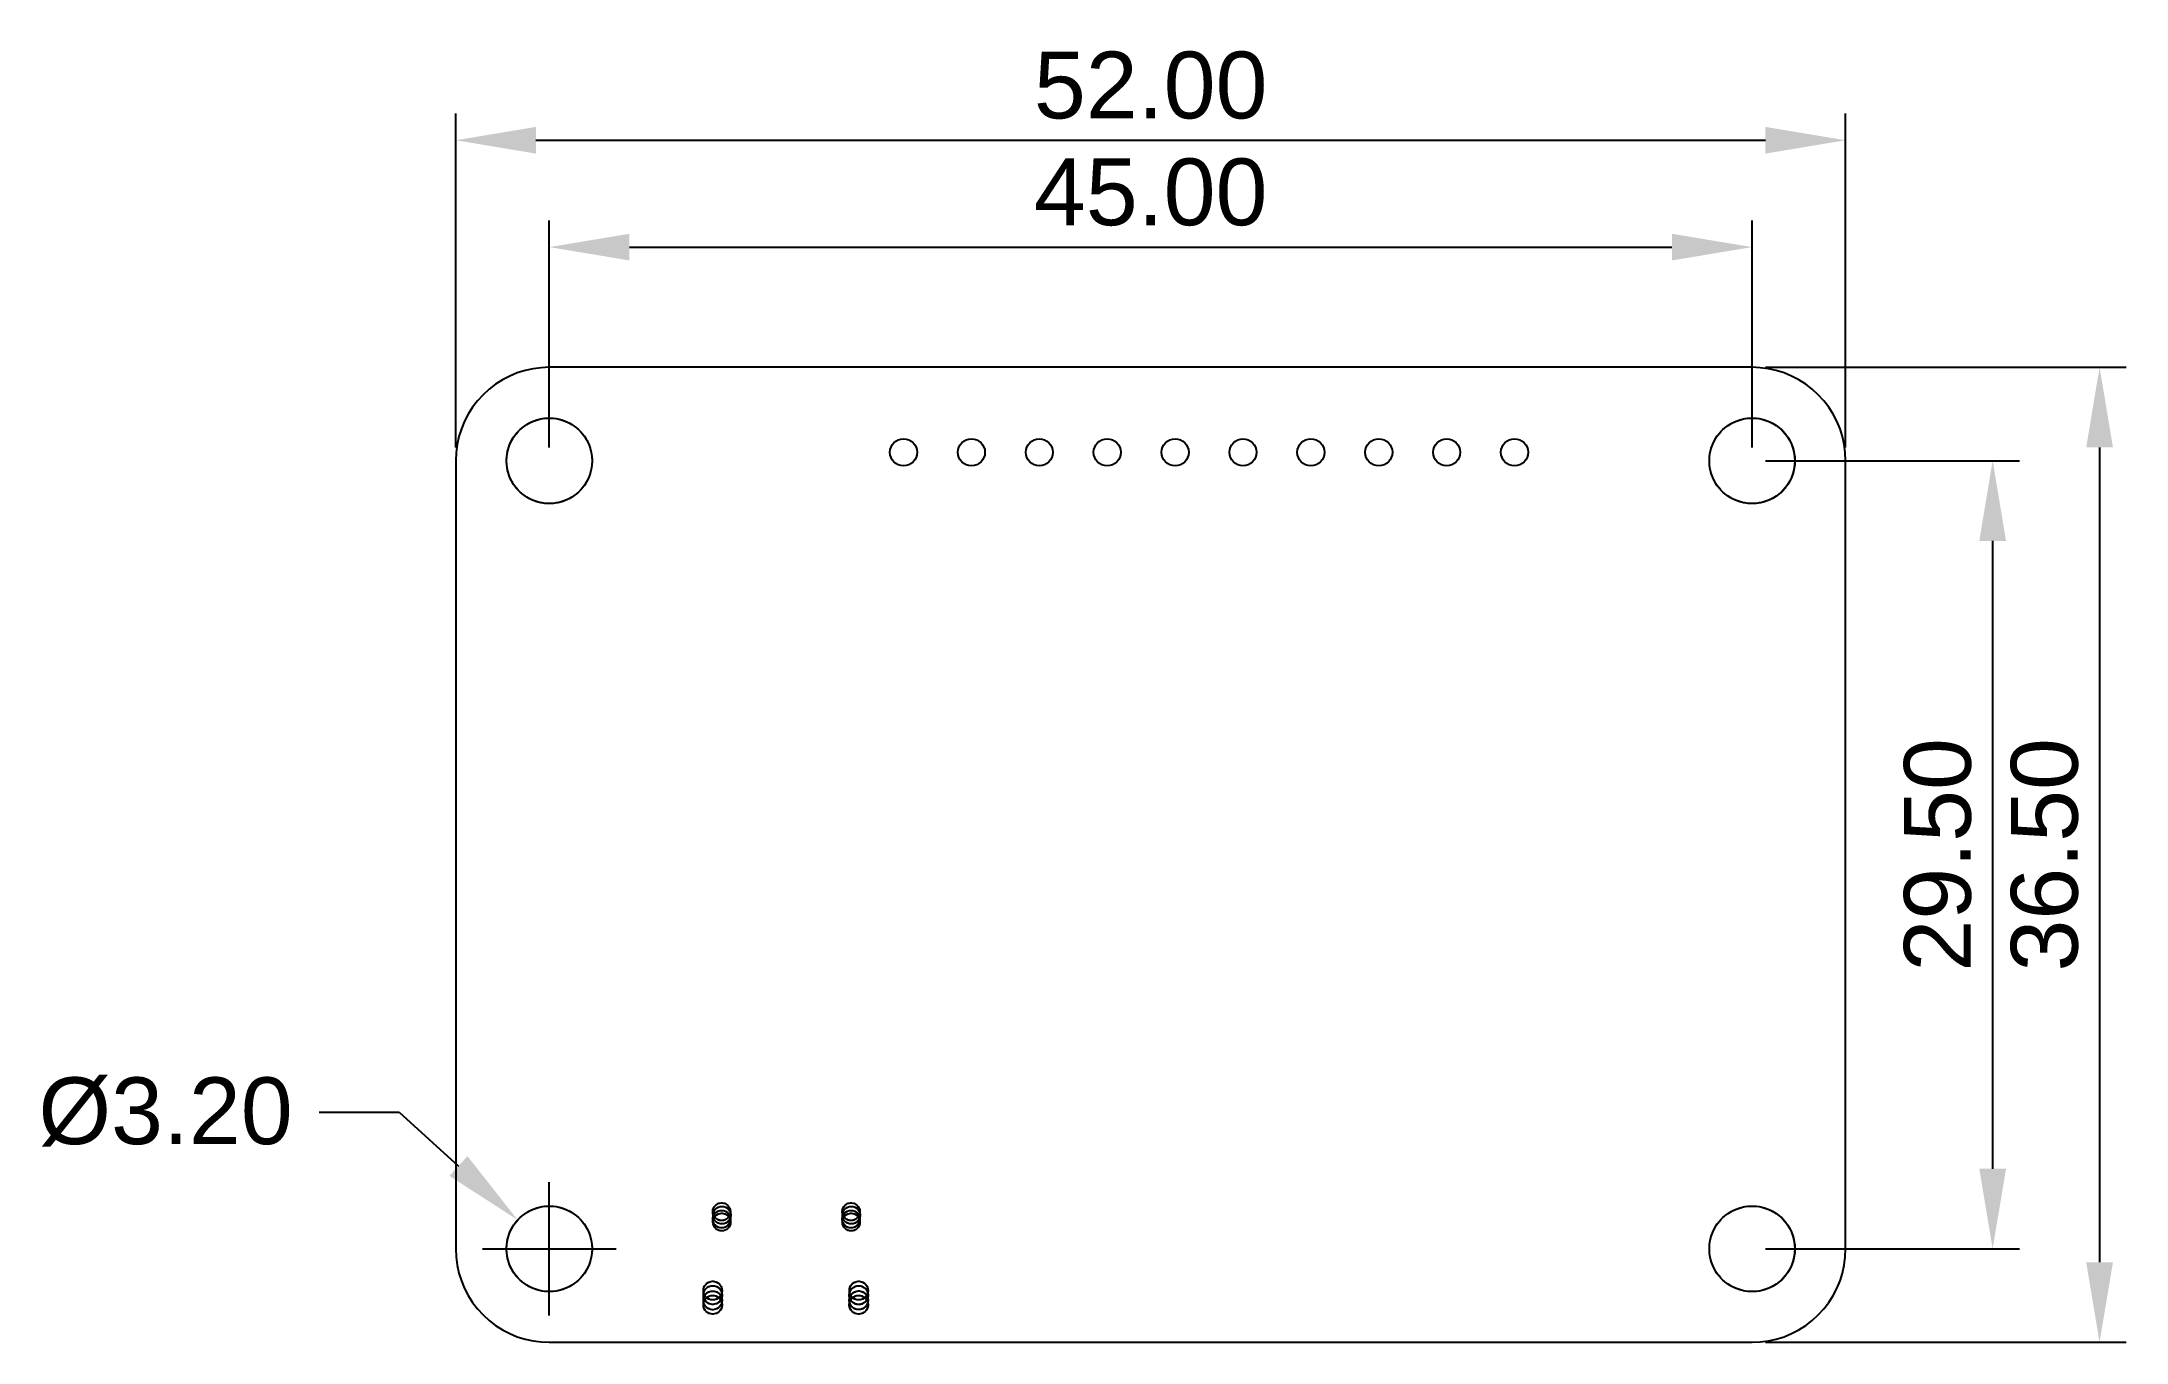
# Model space of a CAD drawing. Header units: millimetres. Extents: x -0.8 to 77.2, y 9.9 to 58.6.
import ezdxf

# ---------------------------------------------------------------- set-up
doc = ezdxf.new("R2010")
doc.units = ezdxf.units.MM
for name, color, linetype, true_color in [('drills_NPTH', 18, 'Continuous', 0x000000), ('drills_PTH', 18, 'Continuous', 0x000000), ('holes', 18, 'Continuous', 0x000000), ('outline', 18, 'Continuous', 0x000000)]:
    doc.layers.add(name, color=color, linetype=linetype, true_color=true_color)
doc.styles.add('Default', font='')
doc.styles.get('Default').set_extended_font_data('Helvetica Neue')
doc.dimstyles.new('Default', dxfattribs={"dimtxt": 2.5, "dimasz": 3, "dimexe": 1, "dimexo": 0.5, "dimgap": 0.8, "dimtad": 1, "dimtoh": 1, "dimzin": 1, "dimdsep": 46, "dimtxsty": 'Default', "dimcen": 2.5, "dimadec": 1, "dimazin": 1, "dimtfac": 1, "dimtdec": 4, "dimtix": 1, "dimtofl": 0, "dimtmove": 1, "dimatfit": 3, "dimfxl": 1, "dimtolj": 1, "dimtzin": 1, "dimarcsym": 0})

# ---------------------------------------------------------------- blocks, each defined once
blk = doc.blocks.new('*D1')
at = {"layer": 'Defpoints', "color": 0}
for p in [(16.998, 14.441), (19.362, 12.284)]:
    blk.add_point(p, dxfattribs=at)
at = {"layer": 'outline', "color": 0, "lineweight": -2}
for p, q in [((9.565, 18.484), (12.565, 18.484)), ((12.565, 18.484), (14.782, 16.463))]:
    blk.add_line(p, q, dxfattribs=at)
at = {"layer": 'outline', "color": 0}
for p, q in [((18.18, 10.862), (18.18, 15.862)), ((15.68, 13.362), (20.68, 13.362))]:
    blk.add_line(p, q, dxfattribs=at)
blk.add_solid([(14.445, 16.093), (15.119, 16.832), (16.998, 14.441)], dxfattribs=at)
at = {"layer": 'outline', "color": 0, "insert": (3.825, 18.484), "char_height": 2.5, "attachment_point": 5, "style": 'Default'}
blk.add_mtext('\\A1;Ø3.20', dxfattribs=at)
blk = doc.blocks.new('*D2')
at = {"layer": 'Defpoints', "color": 0}
for p in [(63.18, 42.8625), (63.18, 13.3625), (72.18, 13.3625)]:
    blk.add_point(p, dxfattribs=at)
at = {"layer": 'outline', "color": 0, "lineweight": -2}
for p, q in [((63.68, 42.8625), (73.18, 42.8625)), ((72.18, 39.8625), (72.18, 16.3625)), ((63.68, 13.3625), (73.18, 13.3625))]:
    blk.add_line(p, q, dxfattribs=at)
at = {"layer": 'outline', "color": 0}
for points in [[(72.68, 39.8625), (71.68, 39.8625), (72.18, 42.8625)], [(71.68, 16.3625), (72.68, 16.3625), (72.18, 13.3625)]]:
    blk.add_solid(points, dxfattribs=at)
at = {"layer": 'outline', "color": 0, "insert": (70.13, 28.1125), "char_height": 2.5, "attachment_point": 5, "rotation": 90, "style": 'Default'}
blk.add_mtext('\\A1;29.50', dxfattribs=at)
blk = doc.blocks.new('*D3')
at = {"layer": 'Defpoints', "color": 0}
for p in [(63.18, 50.8625), (18.18, 42.8625), (63.18, 42.8625)]:
    blk.add_point(p, dxfattribs=at)
at = {"layer": 'outline', "color": 0, "lineweight": -2}
for p, q in [((18.18, 43.3625), (18.18, 51.8625)), ((63.18, 43.3625), (63.18, 51.8625)), ((21.18, 50.8625), (60.18, 50.8625))]:
    blk.add_line(p, q, dxfattribs=at)
at = {"layer": 'outline', "color": 0}
for points in [[(21.18, 51.3625), (21.18, 50.3625), (18.18, 50.8625)], [(60.18, 50.3625), (60.18, 51.3625), (63.18, 50.8625)]]:
    blk.add_solid(points, dxfattribs=at)
at = {"layer": 'outline', "color": 0, "insert": (40.68, 52.9125), "char_height": 2.5, "attachment_point": 5, "style": 'Default'}
blk.add_mtext('\\A1;45.00', dxfattribs=at)
blk = doc.blocks.new('*D4')
at = {"layer": 'Defpoints', "color": 0}
for p in [(66.68, 54.8625), (14.68, 42.8625), (66.68, 42.8625)]:
    blk.add_point(p, dxfattribs=at)
at = {"layer": 'outline', "color": 0, "lineweight": -2}
for p, q in [((14.68, 43.3625), (14.68, 55.8625)), ((66.68, 43.3625), (66.68, 55.8625)), ((17.68, 54.8625), (63.68, 54.8625))]:
    blk.add_line(p, q, dxfattribs=at)
at = {"layer": 'outline', "color": 0}
for points in [[(17.68, 55.3625), (17.68, 54.3625), (14.68, 54.8625)], [(63.68, 54.3625), (63.68, 55.3625), (66.68, 54.8625)]]:
    blk.add_solid(points, dxfattribs=at)
at = {"layer": 'outline', "color": 0, "insert": (40.68, 56.9125), "char_height": 2.5, "attachment_point": 5, "style": 'Default'}
blk.add_mtext('\\A1;52.00', dxfattribs=at)
blk = doc.blocks.new('*D5')
at = {"layer": 'Defpoints', "color": 0}
for p in [(63.18, 46.3625), (63.18, 9.8625), (76.18, 9.8625)]:
    blk.add_point(p, dxfattribs=at)
at = {"layer": 'outline', "color": 0, "lineweight": -2}
for p, q in [((63.68, 46.3625), (77.18, 46.3625)), ((76.18, 43.3625), (76.18, 12.8625)), ((63.68, 9.8625), (77.18, 9.8625))]:
    blk.add_line(p, q, dxfattribs=at)
at = {"layer": 'outline', "color": 0}
for points in [[(76.68, 43.3625), (75.68, 43.3625), (76.18, 46.3625)], [(75.68, 12.8625), (76.68, 12.8625), (76.18, 9.8625)]]:
    blk.add_solid(points, dxfattribs=at)
at = {"layer": 'outline', "color": 0, "insert": (74.13, 28.1125), "char_height": 2.5, "attachment_point": 5, "rotation": 90, "style": 'Default'}
blk.add_mtext('\\A1;36.50', dxfattribs=at)

msp = doc.modelspace()

# ---------------------------------------------------------------- linework, layer by layer
at = {"layer": 'drills_NPTH'}
for centre, radius in [((18.18, 42.862), 1.6), ((63.18, 42.862), 1.6), ((18.18, 13.363), 1.6), ((24.628, 14.753), 0.33), ((24.638, 14.623), 0.33), ((29.468, 14.753), 0.33), ((29.478, 14.623), 0.33), ((63.18, 13.363), 1.6), ((24.628, 14.473), 0.33), ((24.634, 14.364), 0.33), ((29.468, 14.473), 0.33), ((29.474, 14.364), 0.33), ((24.294, 11.433), 0.35), ((24.295, 11.798), 0.35), ((24.295, 11.632), 0.35), ((29.754, 11.436), 0.35), ((29.755, 11.629), 0.35), ((29.756, 11.798), 0.35), ((24.294, 11.268), 0.35), ((29.754, 11.268), 0.35)]:
    msp.add_circle(centre, radius, dxfattribs=at)
at = {"layer": 'drills_PTH'}
for centre in [(31.433, 43.18), (33.972, 43.18), (36.513, 43.18), (39.053, 43.18), (41.593, 43.18), (44.133, 43.18), (46.672, 43.18), (49.213, 43.18), (51.752, 43.18), (54.292, 43.18)]:
    msp.add_circle(centre, 0.508, dxfattribs=at)
at = {"layer": 'holes'}
for points in [[(19.78, 42.81), (19.773, 42.706), (19.759, 42.602), (19.739, 42.499), (19.712, 42.398), (19.678, 42.299), (19.638, 42.202), (19.592, 42.108), (19.539, 42.017), (19.481, 41.93), (19.417, 41.847), (19.348, 41.768), (19.274, 41.694), (19.196, 41.625), (19.112, 41.561), (19.025, 41.503), (18.935, 41.451), (18.841, 41.404), (18.744, 41.364), (18.645, 41.331), (18.544, 41.303), (18.441, 41.283), (18.337, 41.269), (18.232, 41.263), (18.128, 41.263), (18.023, 41.269), (17.919, 41.283), (17.816, 41.303), (17.715, 41.331), (17.616, 41.364), (17.519, 41.404), (17.425, 41.451), (17.335, 41.503), (17.248, 41.561), (17.164, 41.625), (17.086, 41.694), (17.012, 41.768), (16.943, 41.847), (16.879, 41.93), (16.821, 42.017), (16.768, 42.108), (16.722, 42.202), (16.682, 42.299), (16.648, 42.398), (16.621, 42.499), (16.601, 42.602), (16.587, 42.706), (16.58, 42.81), (16.58, 42.915), (16.587, 43.019), (16.601, 43.123), (16.621, 43.226), (16.648, 43.327), (16.682, 43.426), (16.722, 43.523), (16.768, 43.617), (16.821, 43.708), (16.879, 43.795), (16.943, 43.878), (17.012, 43.957), (17.086, 44.031), (17.164, 44.1), (17.248, 44.164), (17.335, 44.222), (17.425, 44.274), (17.519, 44.321), (17.616, 44.361), (17.715, 44.394), (17.816, 44.422), (17.919, 44.442), (18.023, 44.456), (18.128, 44.462), (18.232, 44.462), (18.337, 44.456), (18.441, 44.442), (18.544, 44.422), (18.645, 44.394), (18.744, 44.361), (18.841, 44.321), (18.935, 44.274), (19.025, 44.222), (19.112, 44.164), (19.196, 44.1), (19.274, 44.031), (19.348, 43.957), (19.417, 43.878), (19.481, 43.795), (19.539, 43.708), (19.592, 43.617), (19.638, 43.523), (19.678, 43.426), (19.712, 43.327), (19.739, 43.226), (19.759, 43.123), (19.773, 43.019), (19.78, 42.915)], [(64.78, 42.81), (64.773, 42.706), (64.759, 42.602), (64.739, 42.499), (64.712, 42.398), (64.678, 42.299), (64.638, 42.202), (64.592, 42.108), (64.539, 42.017), (64.481, 41.93), (64.417, 41.847), (64.348, 41.768), (64.274, 41.694), (64.196, 41.625), (64.112, 41.561), (64.025, 41.503), (63.935, 41.451), (63.841, 41.404), (63.744, 41.364), (63.645, 41.331), (63.544, 41.303), (63.441, 41.283), (63.337, 41.269), (63.232, 41.263), (63.128, 41.263), (63.023, 41.269), (62.919, 41.283), (62.816, 41.303), (62.715, 41.331), (62.616, 41.364), (62.519, 41.404), (62.425, 41.451), (62.335, 41.503), (62.248, 41.561), (62.164, 41.625), (62.086, 41.694), (62.012, 41.768), (61.943, 41.847), (61.879, 41.93), (61.821, 42.017), (61.768, 42.108), (61.722, 42.202), (61.682, 42.299), (61.648, 42.398), (61.621, 42.499), (61.601, 42.602), (61.587, 42.706), (61.58, 42.81), (61.58, 42.915), (61.587, 43.019), (61.601, 43.123), (61.621, 43.226), (61.648, 43.327), (61.682, 43.426), (61.722, 43.523), (61.768, 43.617), (61.821, 43.708), (61.879, 43.795), (61.943, 43.878), (62.012, 43.957), (62.086, 44.031), (62.164, 44.1), (62.248, 44.164), (62.335, 44.222), (62.425, 44.274), (62.519, 44.321), (62.616, 44.361), (62.715, 44.394), (62.816, 44.422), (62.919, 44.442), (63.023, 44.456), (63.128, 44.462), (63.232, 44.462), (63.337, 44.456), (63.441, 44.442), (63.544, 44.422), (63.645, 44.394), (63.744, 44.361), (63.841, 44.321), (63.935, 44.274), (64.025, 44.222), (64.112, 44.164), (64.196, 44.1), (64.274, 44.031), (64.348, 43.957), (64.417, 43.878), (64.481, 43.795), (64.539, 43.708), (64.592, 43.617), (64.638, 43.523), (64.678, 43.426), (64.712, 43.327), (64.739, 43.226), (64.759, 43.123), (64.773, 43.019), (64.78, 42.915)], [(19.78, 13.31), (19.773, 13.206), (19.759, 13.102), (19.739, 12.999), (19.712, 12.898), (19.678, 12.799), (19.638, 12.702), (19.592, 12.608), (19.539, 12.517), (19.481, 12.43), (19.417, 12.347), (19.348, 12.268), (19.274, 12.194), (19.196, 12.125), (19.112, 12.061), (19.025, 12.003), (18.935, 11.951), (18.841, 11.904), (18.744, 11.864), (18.645, 11.831), (18.544, 11.803), (18.441, 11.783), (18.337, 11.769), (18.232, 11.762), (18.128, 11.762), (18.023, 11.769), (17.919, 11.783), (17.816, 11.803), (17.715, 11.831), (17.616, 11.864), (17.519, 11.904), (17.425, 11.951), (17.335, 12.003), (17.248, 12.061), (17.164, 12.125), (17.086, 12.194), (17.012, 12.268), (16.943, 12.347), (16.879, 12.43), (16.821, 12.517), (16.768, 12.608), (16.722, 12.702), (16.682, 12.799), (16.648, 12.898), (16.621, 12.999), (16.601, 13.102), (16.587, 13.206), (16.58, 13.31), (16.58, 13.415), (16.587, 13.519), (16.601, 13.623), (16.621, 13.726), (16.648, 13.827), (16.682, 13.926), (16.722, 14.023), (16.768, 14.117), (16.821, 14.208), (16.879, 14.295), (16.943, 14.378), (17.012, 14.457), (17.086, 14.531), (17.164, 14.6), (17.248, 14.664), (17.335, 14.722), (17.425, 14.774), (17.519, 14.821), (17.616, 14.861), (17.715, 14.894), (17.816, 14.922), (17.919, 14.942), (18.023, 14.956), (18.128, 14.963), (18.232, 14.963), (18.337, 14.956), (18.441, 14.942), (18.544, 14.922), (18.645, 14.894), (18.744, 14.861), (18.841, 14.821), (18.935, 14.774), (19.025, 14.722), (19.112, 14.664), (19.196, 14.6), (19.274, 14.531), (19.348, 14.457), (19.417, 14.378), (19.481, 14.295), (19.539, 14.208), (19.592, 14.117), (19.638, 14.023), (19.678, 13.926), (19.712, 13.827), (19.739, 13.726), (19.759, 13.623), (19.773, 13.519), (19.78, 13.415)], [(24.958, 14.732), (24.953, 14.689), (24.941, 14.647), (24.925, 14.607), (24.903, 14.57), (24.877, 14.535), (24.846, 14.505), (24.812, 14.478), (24.775, 14.457), (24.735, 14.44), (24.693, 14.429), (24.65, 14.423), (24.607, 14.423), (24.564, 14.429), (24.522, 14.44), (24.482, 14.457), (24.445, 14.478), (24.41, 14.505), (24.38, 14.535), (24.353, 14.57), (24.332, 14.607), (24.315, 14.647), (24.304, 14.689), (24.298, 14.732), (24.298, 14.775), (24.304, 14.818), (24.315, 14.86), (24.332, 14.9), (24.353, 14.937), (24.38, 14.971), (24.41, 15.002), (24.445, 15.028), (24.482, 15.05), (24.522, 15.067), (24.564, 15.078), (24.607, 15.083), (24.65, 15.083), (24.693, 15.078), (24.735, 15.067), (24.775, 15.05), (24.812, 15.028), (24.846, 15.002), (24.877, 14.971), (24.903, 14.937), (24.925, 14.9), (24.941, 14.86), (24.953, 14.818), (24.958, 14.775)], [(24.968, 14.602), (24.963, 14.559), (24.951, 14.517), (24.935, 14.477), (24.913, 14.44), (24.887, 14.405), (24.856, 14.375), (24.822, 14.348), (24.785, 14.327), (24.745, 14.31), (24.703, 14.299), (24.66, 14.293), (24.617, 14.293), (24.574, 14.299), (24.532, 14.31), (24.492, 14.327), (24.455, 14.348), (24.42, 14.375), (24.39, 14.405), (24.363, 14.44), (24.342, 14.477), (24.325, 14.517), (24.314, 14.559), (24.308, 14.602), (24.308, 14.645), (24.314, 14.688), (24.325, 14.73), (24.342, 14.77), (24.363, 14.807), (24.39, 14.841), (24.42, 14.872), (24.455, 14.898), (24.492, 14.92), (24.532, 14.937), (24.574, 14.948), (24.617, 14.953), (24.66, 14.953), (24.703, 14.948), (24.745, 14.937), (24.785, 14.92), (24.822, 14.898), (24.856, 14.872), (24.887, 14.841), (24.913, 14.807), (24.935, 14.77), (24.951, 14.73), (24.963, 14.688), (24.968, 14.645)], [(29.798, 14.732), (29.793, 14.689), (29.781, 14.647), (29.765, 14.607), (29.743, 14.57), (29.717, 14.535), (29.686, 14.505), (29.652, 14.478), (29.615, 14.457), (29.575, 14.44), (29.533, 14.429), (29.49, 14.423), (29.447, 14.423), (29.404, 14.429), (29.362, 14.44), (29.322, 14.457), (29.285, 14.478), (29.25, 14.505), (29.22, 14.535), (29.193, 14.57), (29.172, 14.607), (29.155, 14.647), (29.144, 14.689), (29.138, 14.732), (29.138, 14.775), (29.144, 14.818), (29.155, 14.86), (29.172, 14.9), (29.193, 14.937), (29.22, 14.971), (29.25, 15.002), (29.285, 15.028), (29.322, 15.05), (29.362, 15.067), (29.404, 15.078), (29.447, 15.083), (29.49, 15.083), (29.533, 15.078), (29.575, 15.067), (29.615, 15.05), (29.652, 15.028), (29.686, 15.002), (29.717, 14.971), (29.743, 14.937), (29.765, 14.9), (29.781, 14.86), (29.793, 14.818), (29.798, 14.775)], [(29.808, 14.602), (29.803, 14.559), (29.791, 14.517), (29.775, 14.477), (29.753, 14.44), (29.727, 14.405), (29.696, 14.375), (29.662, 14.348), (29.625, 14.327), (29.585, 14.31), (29.543, 14.299), (29.5, 14.293), (29.457, 14.293), (29.414, 14.299), (29.372, 14.31), (29.332, 14.327), (29.295, 14.348), (29.26, 14.375), (29.23, 14.405), (29.203, 14.44), (29.182, 14.477), (29.165, 14.517), (29.154, 14.559), (29.148, 14.602), (29.148, 14.645), (29.154, 14.688), (29.165, 14.73), (29.182, 14.77), (29.203, 14.807), (29.23, 14.841), (29.26, 14.872), (29.295, 14.898), (29.332, 14.92), (29.372, 14.937), (29.414, 14.948), (29.457, 14.953), (29.5, 14.953), (29.543, 14.948), (29.585, 14.937), (29.625, 14.92), (29.662, 14.898), (29.696, 14.872), (29.727, 14.841), (29.753, 14.807), (29.775, 14.77), (29.791, 14.73), (29.803, 14.688), (29.808, 14.645)], [(64.78, 13.31), (64.773, 13.206), (64.759, 13.102), (64.739, 12.999), (64.712, 12.898), (64.678, 12.799), (64.638, 12.702), (64.592, 12.608), (64.539, 12.517), (64.481, 12.43), (64.417, 12.347), (64.348, 12.268), (64.274, 12.194), (64.196, 12.125), (64.112, 12.061), (64.025, 12.003), (63.935, 11.951), (63.841, 11.904), (63.744, 11.864), (63.645, 11.831), (63.544, 11.803), (63.441, 11.783), (63.337, 11.769), (63.232, 11.762), (63.128, 11.762), (63.023, 11.769), (62.919, 11.783), (62.816, 11.803), (62.715, 11.831), (62.616, 11.864), (62.519, 11.904), (62.425, 11.951), (62.335, 12.003), (62.248, 12.061), (62.164, 12.125), (62.086, 12.194), (62.012, 12.268), (61.943, 12.347), (61.879, 12.43), (61.821, 12.517), (61.768, 12.608), (61.722, 12.702), (61.682, 12.799), (61.648, 12.898), (61.621, 12.999), (61.601, 13.102), (61.587, 13.206), (61.58, 13.31), (61.58, 13.415), (61.587, 13.519), (61.601, 13.623), (61.621, 13.726), (61.648, 13.827), (61.682, 13.926), (61.722, 14.023), (61.768, 14.117), (61.821, 14.208), (61.879, 14.295), (61.943, 14.378), (62.012, 14.457), (62.086, 14.531), (62.164, 14.6), (62.248, 14.664), (62.335, 14.722), (62.425, 14.774), (62.519, 14.821), (62.616, 14.861), (62.715, 14.894), (62.816, 14.922), (62.919, 14.942), (63.023, 14.956), (63.128, 14.963), (63.232, 14.963), (63.337, 14.956), (63.441, 14.942), (63.544, 14.922), (63.645, 14.894), (63.744, 14.861), (63.841, 14.821), (63.935, 14.774), (64.025, 14.722), (64.112, 14.664), (64.196, 14.6), (64.274, 14.531), (64.348, 14.457), (64.417, 14.378), (64.481, 14.295), (64.539, 14.208), (64.592, 14.117), (64.638, 14.023), (64.678, 13.926), (64.712, 13.827), (64.739, 13.726), (64.759, 13.623), (64.773, 13.519), (64.78, 13.415)], [(24.958, 14.452), (24.953, 14.409), (24.941, 14.367), (24.925, 14.327), (24.903, 14.29), (24.877, 14.255), (24.846, 14.225), (24.812, 14.198), (24.775, 14.177), (24.735, 14.16), (24.693, 14.149), (24.65, 14.143), (24.607, 14.143), (24.564, 14.149), (24.522, 14.16), (24.482, 14.177), (24.445, 14.198), (24.41, 14.225), (24.38, 14.255), (24.353, 14.29), (24.332, 14.327), (24.315, 14.367), (24.304, 14.409), (24.298, 14.452), (24.298, 14.495), (24.304, 14.538), (24.315, 14.58), (24.332, 14.62), (24.353, 14.657), (24.38, 14.691), (24.41, 14.722), (24.445, 14.748), (24.482, 14.77), (24.522, 14.787), (24.564, 14.798), (24.607, 14.803), (24.65, 14.803), (24.693, 14.798), (24.735, 14.787), (24.775, 14.77), (24.812, 14.748), (24.846, 14.722), (24.877, 14.691), (24.903, 14.657), (24.925, 14.62), (24.941, 14.58), (24.953, 14.538), (24.958, 14.495)], [(24.964, 14.343), (24.958, 14.3), (24.947, 14.258), (24.93, 14.218), (24.909, 14.18), (24.882, 14.146), (24.852, 14.116), (24.817, 14.089), (24.78, 14.068), (24.74, 14.051), (24.698, 14.04), (24.655, 14.034), (24.612, 14.034), (24.569, 14.04), (24.527, 14.051), (24.487, 14.068), (24.45, 14.089), (24.416, 14.116), (24.385, 14.146), (24.359, 14.18), (24.337, 14.218), (24.321, 14.258), (24.309, 14.3), (24.304, 14.343), (24.304, 14.386), (24.309, 14.429), (24.321, 14.471), (24.337, 14.51), (24.359, 14.548), (24.385, 14.582), (24.416, 14.613), (24.45, 14.639), (24.487, 14.661), (24.527, 14.677), (24.569, 14.689), (24.612, 14.694), (24.655, 14.694), (24.698, 14.689), (24.74, 14.677), (24.78, 14.661), (24.817, 14.639), (24.852, 14.613), (24.882, 14.582), (24.909, 14.548), (24.93, 14.51), (24.947, 14.471), (24.958, 14.429), (24.964, 14.386)], [(29.798, 14.452), (29.793, 14.409), (29.781, 14.367), (29.765, 14.327), (29.743, 14.29), (29.717, 14.255), (29.686, 14.225), (29.652, 14.198), (29.615, 14.177), (29.575, 14.16), (29.533, 14.149), (29.49, 14.143), (29.447, 14.143), (29.404, 14.149), (29.362, 14.16), (29.322, 14.177), (29.285, 14.198), (29.25, 14.225), (29.22, 14.255), (29.193, 14.29), (29.172, 14.327), (29.155, 14.367), (29.144, 14.409), (29.138, 14.452), (29.138, 14.495), (29.144, 14.538), (29.155, 14.58), (29.172, 14.62), (29.193, 14.657), (29.22, 14.691), (29.25, 14.722), (29.285, 14.748), (29.322, 14.77), (29.362, 14.787), (29.404, 14.798), (29.447, 14.803), (29.49, 14.803), (29.533, 14.798), (29.575, 14.787), (29.615, 14.77), (29.652, 14.748), (29.686, 14.722), (29.717, 14.691), (29.743, 14.657), (29.765, 14.62), (29.781, 14.58), (29.793, 14.538), (29.798, 14.495)], [(29.804, 14.343), (29.798, 14.3), (29.787, 14.258), (29.77, 14.218), (29.749, 14.18), (29.722, 14.146), (29.692, 14.116), (29.657, 14.089), (29.62, 14.068), (29.58, 14.051), (29.538, 14.04), (29.495, 14.034), (29.452, 14.034), (29.409, 14.04), (29.367, 14.051), (29.327, 14.068), (29.29, 14.089), (29.256, 14.116), (29.225, 14.146), (29.199, 14.18), (29.177, 14.218), (29.161, 14.258), (29.149, 14.3), (29.144, 14.343), (29.144, 14.386), (29.149, 14.429), (29.161, 14.471), (29.177, 14.51), (29.199, 14.548), (29.225, 14.582), (29.256, 14.613), (29.29, 14.639), (29.327, 14.661), (29.367, 14.677), (29.409, 14.689), (29.452, 14.694), (29.495, 14.694), (29.538, 14.689), (29.58, 14.677), (29.62, 14.661), (29.657, 14.639), (29.692, 14.613), (29.722, 14.582), (29.749, 14.548), (29.77, 14.51), (29.787, 14.471), (29.798, 14.429), (29.804, 14.386)], [(24.644, 11.41), (24.638, 11.365), (24.626, 11.321), (24.608, 11.278), (24.586, 11.239), (24.558, 11.202), (24.525, 11.17), (24.489, 11.142), (24.449, 11.119), (24.407, 11.101), (24.362, 11.089), (24.317, 11.083), (24.271, 11.083), (24.225, 11.089), (24.181, 11.101), (24.139, 11.119), (24.099, 11.142), (24.063, 11.17), (24.03, 11.202), (24.002, 11.239), (23.979, 11.278), (23.962, 11.321), (23.95, 11.365), (23.944, 11.41), (23.944, 11.456), (23.95, 11.502), (23.962, 11.546), (23.979, 11.589), (24.002, 11.628), (24.03, 11.665), (24.063, 11.697), (24.099, 11.725), (24.139, 11.748), (24.181, 11.766), (24.225, 11.777), (24.271, 11.783), (24.317, 11.783), (24.362, 11.777), (24.407, 11.766), (24.449, 11.748), (24.489, 11.725), (24.525, 11.697), (24.558, 11.665), (24.586, 11.628), (24.608, 11.589), (24.626, 11.546), (24.638, 11.502), (24.644, 11.456)], [(24.645, 11.775), (24.639, 11.73), (24.627, 11.686), (24.609, 11.643), (24.587, 11.604), (24.559, 11.567), (24.526, 11.535), (24.49, 11.507), (24.45, 11.484), (24.408, 11.466), (24.363, 11.454), (24.318, 11.448), (24.272, 11.448), (24.226, 11.454), (24.182, 11.466), (24.14, 11.484), (24.1, 11.507), (24.064, 11.535), (24.031, 11.567), (24.003, 11.604), (23.98, 11.643), (23.963, 11.686), (23.951, 11.73), (23.945, 11.775), (23.945, 11.821), (23.951, 11.867), (23.963, 11.911), (23.98, 11.954), (24.003, 11.993), (24.031, 12.03), (24.064, 12.062), (24.1, 12.09), (24.14, 12.113), (24.182, 12.131), (24.226, 12.142), (24.272, 12.148), (24.318, 12.148), (24.363, 12.142), (24.408, 12.131), (24.45, 12.113), (24.49, 12.09), (24.526, 12.062), (24.559, 12.03), (24.587, 11.993), (24.609, 11.954), (24.627, 11.911), (24.639, 11.867), (24.645, 11.821)], [(24.645, 11.609), (24.639, 11.564), (24.627, 11.52), (24.609, 11.477), (24.587, 11.438), (24.559, 11.401), (24.526, 11.369), (24.49, 11.341), (24.45, 11.318), (24.408, 11.3), (24.363, 11.288), (24.318, 11.282), (24.272, 11.282), (24.226, 11.288), (24.182, 11.3), (24.14, 11.318), (24.1, 11.341), (24.064, 11.369), (24.031, 11.401), (24.003, 11.438), (23.98, 11.477), (23.963, 11.52), (23.951, 11.564), (23.945, 11.609), (23.945, 11.655), (23.951, 11.701), (23.963, 11.745), (23.98, 11.788), (24.003, 11.827), (24.031, 11.864), (24.064, 11.896), (24.1, 11.924), (24.14, 11.947), (24.182, 11.965), (24.226, 11.976), (24.272, 11.982), (24.318, 11.982), (24.363, 11.976), (24.408, 11.965), (24.45, 11.947), (24.49, 11.924), (24.526, 11.896), (24.559, 11.864), (24.587, 11.827), (24.609, 11.788), (24.627, 11.745), (24.639, 11.701), (24.645, 11.655)], [(30.104, 11.413), (30.098, 11.368), (30.086, 11.324), (30.068, 11.281), (30.046, 11.242), (30.018, 11.205), (29.985, 11.173), (29.949, 11.145), (29.909, 11.122), (29.867, 11.104), (29.822, 11.092), (29.777, 11.086), (29.731, 11.086), (29.685, 11.092), (29.641, 11.104), (29.599, 11.122), (29.559, 11.145), (29.523, 11.173), (29.49, 11.205), (29.462, 11.242), (29.439, 11.281), (29.422, 11.324), (29.41, 11.368), (29.404, 11.413), (29.404, 11.459), (29.41, 11.505), (29.422, 11.549), (29.439, 11.592), (29.462, 11.631), (29.49, 11.668), (29.523, 11.7), (29.559, 11.728), (29.599, 11.751), (29.641, 11.769), (29.685, 11.78), (29.731, 11.786), (29.777, 11.786), (29.822, 11.78), (29.867, 11.769), (29.909, 11.751), (29.949, 11.728), (29.985, 11.7), (30.018, 11.668), (30.046, 11.631), (30.068, 11.592), (30.086, 11.549), (30.098, 11.505), (30.104, 11.459)], [(30.105, 11.606), (30.099, 11.561), (30.087, 11.517), (30.069, 11.474), (30.047, 11.435), (30.019, 11.398), (29.986, 11.366), (29.95, 11.338), (29.91, 11.315), (29.868, 11.297), (29.823, 11.285), (29.778, 11.279), (29.732, 11.279), (29.686, 11.285), (29.642, 11.297), (29.6, 11.315), (29.56, 11.338), (29.524, 11.366), (29.491, 11.398), (29.463, 11.435), (29.44, 11.474), (29.423, 11.517), (29.411, 11.561), (29.405, 11.606), (29.405, 11.652), (29.411, 11.698), (29.423, 11.742), (29.44, 11.785), (29.463, 11.824), (29.491, 11.861), (29.524, 11.893), (29.56, 11.921), (29.6, 11.944), (29.642, 11.962), (29.686, 11.973), (29.732, 11.979), (29.778, 11.979), (29.823, 11.973), (29.868, 11.962), (29.91, 11.944), (29.95, 11.921), (29.986, 11.893), (30.019, 11.861), (30.047, 11.824), (30.069, 11.785), (30.087, 11.742), (30.099, 11.698), (30.105, 11.652)], [(30.106, 11.775), (30.1, 11.73), (30.088, 11.686), (30.07, 11.643), (30.048, 11.604), (30.02, 11.567), (29.987, 11.535), (29.951, 11.507), (29.911, 11.484), (29.869, 11.466), (29.824, 11.454), (29.779, 11.448), (29.733, 11.448), (29.687, 11.454), (29.643, 11.466), (29.601, 11.484), (29.561, 11.507), (29.525, 11.535), (29.492, 11.567), (29.464, 11.604), (29.441, 11.643), (29.424, 11.686), (29.412, 11.73), (29.406, 11.775), (29.406, 11.821), (29.412, 11.867), (29.424, 11.911), (29.441, 11.954), (29.464, 11.993), (29.492, 12.03), (29.525, 12.062), (29.561, 12.09), (29.601, 12.113), (29.643, 12.131), (29.687, 12.142), (29.733, 12.148), (29.779, 12.148), (29.824, 12.142), (29.869, 12.131), (29.911, 12.113), (29.951, 12.09), (29.987, 12.062), (30.02, 12.03), (30.048, 11.993), (30.07, 11.954), (30.088, 11.911), (30.1, 11.867), (30.106, 11.821)], [(24.644, 11.245), (24.638, 11.2), (24.626, 11.156), (24.608, 11.113), (24.586, 11.074), (24.558, 11.037), (24.525, 11.005), (24.489, 10.977), (24.449, 10.954), (24.407, 10.936), (24.362, 10.924), (24.317, 10.918), (24.271, 10.918), (24.225, 10.924), (24.181, 10.936), (24.139, 10.954), (24.099, 10.977), (24.063, 11.005), (24.03, 11.037), (24.002, 11.074), (23.979, 11.113), (23.962, 11.156), (23.95, 11.2), (23.944, 11.245), (23.944, 11.291), (23.95, 11.337), (23.962, 11.381), (23.979, 11.424), (24.002, 11.463), (24.03, 11.5), (24.063, 11.532), (24.099, 11.56), (24.139, 11.583), (24.181, 11.601), (24.225, 11.612), (24.271, 11.618), (24.317, 11.618), (24.362, 11.612), (24.407, 11.601), (24.449, 11.583), (24.489, 11.56), (24.525, 11.532), (24.558, 11.5), (24.586, 11.463), (24.608, 11.424), (24.626, 11.381), (24.638, 11.337), (24.644, 11.291)], [(30.104, 11.245), (30.098, 11.2), (30.086, 11.156), (30.068, 11.113), (30.046, 11.074), (30.018, 11.037), (29.985, 11.005), (29.949, 10.977), (29.909, 10.954), (29.867, 10.936), (29.822, 10.924), (29.777, 10.918), (29.731, 10.918), (29.685, 10.924), (29.641, 10.936), (29.599, 10.954), (29.559, 10.977), (29.523, 11.005), (29.49, 11.037), (29.462, 11.074), (29.439, 11.113), (29.422, 11.156), (29.41, 11.2), (29.404, 11.245), (29.404, 11.291), (29.41, 11.337), (29.422, 11.381), (29.439, 11.424), (29.462, 11.463), (29.49, 11.5), (29.523, 11.532), (29.559, 11.56), (29.599, 11.583), (29.641, 11.601), (29.685, 11.612), (29.731, 11.618), (29.777, 11.618), (29.822, 11.612), (29.867, 11.601), (29.909, 11.583), (29.949, 11.56), (29.985, 11.532), (30.018, 11.5), (30.046, 11.463), (30.068, 11.424), (30.086, 11.381), (30.098, 11.337), (30.104, 11.291)]]:
    msp.add_lwpolyline(points, close=True, dxfattribs=at)
at = {"layer": 'outline'}
msp.add_lwpolyline([(14.68, 13.363), (14.693, 13.057), (14.733, 12.755), (14.799, 12.457), (14.891, 12.165), (15.008, 11.883), (15.149, 11.613), (15.313, 11.355), (15.499, 11.113), (15.705, 10.888), (15.93, 10.681), (16.172, 10.495), (16.43, 10.331), (16.701, 10.19), (16.983, 10.074), (17.274, 9.982), (17.572, 9.916), (17.875, 9.876), (18.18, 9.863), (63.18, 9.863), (63.485, 9.876), (63.788, 9.916), (64.086, 9.982), (64.377, 10.074), (64.659, 10.19), (64.93, 10.331), (65.188, 10.495), (65.43, 10.681), (65.655, 10.888), (65.861, 11.113), (66.047, 11.355), (66.211, 11.613), (66.352, 11.883), (66.469, 12.165), (66.561, 12.457), (66.627, 12.755), (66.667, 13.057), (66.68, 13.363), (66.68, 42.862), (66.667, 43.168), (66.627, 43.47), (66.561, 43.768), (66.469, 44.06), (66.352, 44.342), (66.211, 44.612), (66.047, 44.87), (65.861, 45.112), (65.655, 45.337), (65.43, 45.544), (65.188, 45.73), (64.93, 45.894), (64.659, 46.035), (64.377, 46.151), (64.086, 46.243), (63.788, 46.309), (63.485, 46.349), (63.18, 46.362), (18.18, 46.362), (17.875, 46.349), (17.572, 46.309), (17.274, 46.243), (16.983, 46.151), (16.701, 46.035), (16.43, 45.894), (16.172, 45.73), (15.93, 45.544), (15.705, 45.337), (15.499, 45.112), (15.313, 44.87), (15.149, 44.612), (15.008, 44.342), (14.891, 44.06), (14.799, 43.768), (14.733, 43.47), (14.693, 43.168), (14.68, 42.862)], close=True, dxfattribs=at)

# ---------------------------------------------------------------- dimensions: what is measured, and where the dimension line sits
for base, p1, p2, picture, middle in [((66.68, 54.862), (14.68, 42.862), (66.68, 42.862), '*D4', (40.68, 56.913)), ((63.18, 50.862), (18.18, 42.862), (63.18, 42.862), '*D3', (40.68, 52.913))]:
    dim = msp.add_linear_dim(base=base, p1=p1, p2=p2, dimstyle='Default', override={"dimscale": 1, "dimtxt": 2.5, "dimasz": 3, "dimexe": 1, "dimexo": 0.5, "dimgap": 0.8, "dimtad": 1, "dimtih": 0, "dimtoh": 0, "dimdec": 2, "dimlfac": 1, "dimzin": 1, "dimtxsty": 'Default', "dimsah": 0, "dimcen": 2.5, "dimadec": 1, "dimazin": 1, "dimtix": 0, "dimtmove": 0, "dimtzin": 1}, dxfattribs=at)
    dim.commit()
    dim.dimension.update_dxf_attribs({"geometry": picture, "text_midpoint": middle})
for base, p1, p2, picture, middle in [((76.18, 9.863), (63.18, 46.362), (63.18, 9.863), '*D5', (74.13, 28.113)), ((72.18, 13.363), (63.18, 42.862), (63.18, 13.363), '*D2', (70.13, 28.113))]:
    dim = msp.add_linear_dim(base=base, p1=p1, p2=p2, angle=90, dimstyle='Default', override={"dimscale": 1, "dimtxt": 2.5, "dimasz": 3, "dimexe": 1, "dimexo": 0.5, "dimgap": 0.8, "dimtad": 1, "dimtih": 0, "dimtoh": 0, "dimdec": 2, "dimlfac": 1, "dimzin": 1, "dimtxsty": 'Default', "dimsah": 0, "dimcen": 2.5, "dimadec": 1, "dimazin": 1, "dimtix": 0, "dimtmove": 0, "dimtzin": 1}, dxfattribs=at)
    dim.commit()
    dim.dimension.update_dxf_attribs({"geometry": picture, "text_midpoint": middle})
dim = msp.add_diameter_dim_2p(p1=(19.362, 12.284), p2=(16.998, 14.441), text='Ø3.20', dimstyle='Default', override={"dimscale": 1, "dimasz": 3, "dimtad": 0, "dimtih": 1, "dimtoh": 1, "dimlfac": 1, "dimtxsty": 'Default', "dimsah": 0}, dxfattribs=at)
dim.commit()
dim.dimension.update_dxf_attribs({"geometry": '*D1', "text_midpoint": (12.565, 18.484), "dimtype": 163})

doc.saveas('drawing.dxf')
